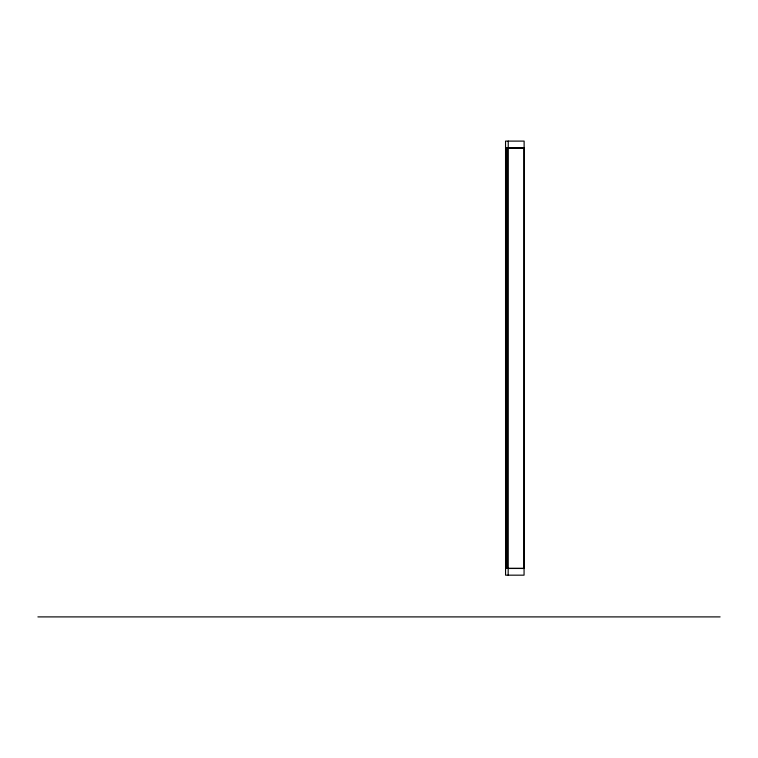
<?xml version="1.0" encoding="UTF-8"?>
<svg xmlns="http://www.w3.org/2000/svg" width="758" height="758" viewBox="0 0 758 758"><rect width="100%" height="100%" fill="white"/><g stroke="black" fill="none" stroke-linecap="round" stroke-linejoin="round"><path stroke-width="1.14" d="M506.23 147.801L506.23 568.244M506.789 147.801L506.789 568.244M505.51 147.914L524.129 147.914M508.144 148.028L524.1 148.028L524.062 575.17L505.567 575.17L505.548 141.102L524.129 141.102L524.1 568.472L508.144 568.472M505.51 568.358L524.062 568.358M37.9 616.898L720.1 616.898M508.239 141.102L508.173 575.17M507.49 147.914L507.49 568.358M507.434 147.914L507.434 568.358"/></g></svg>
